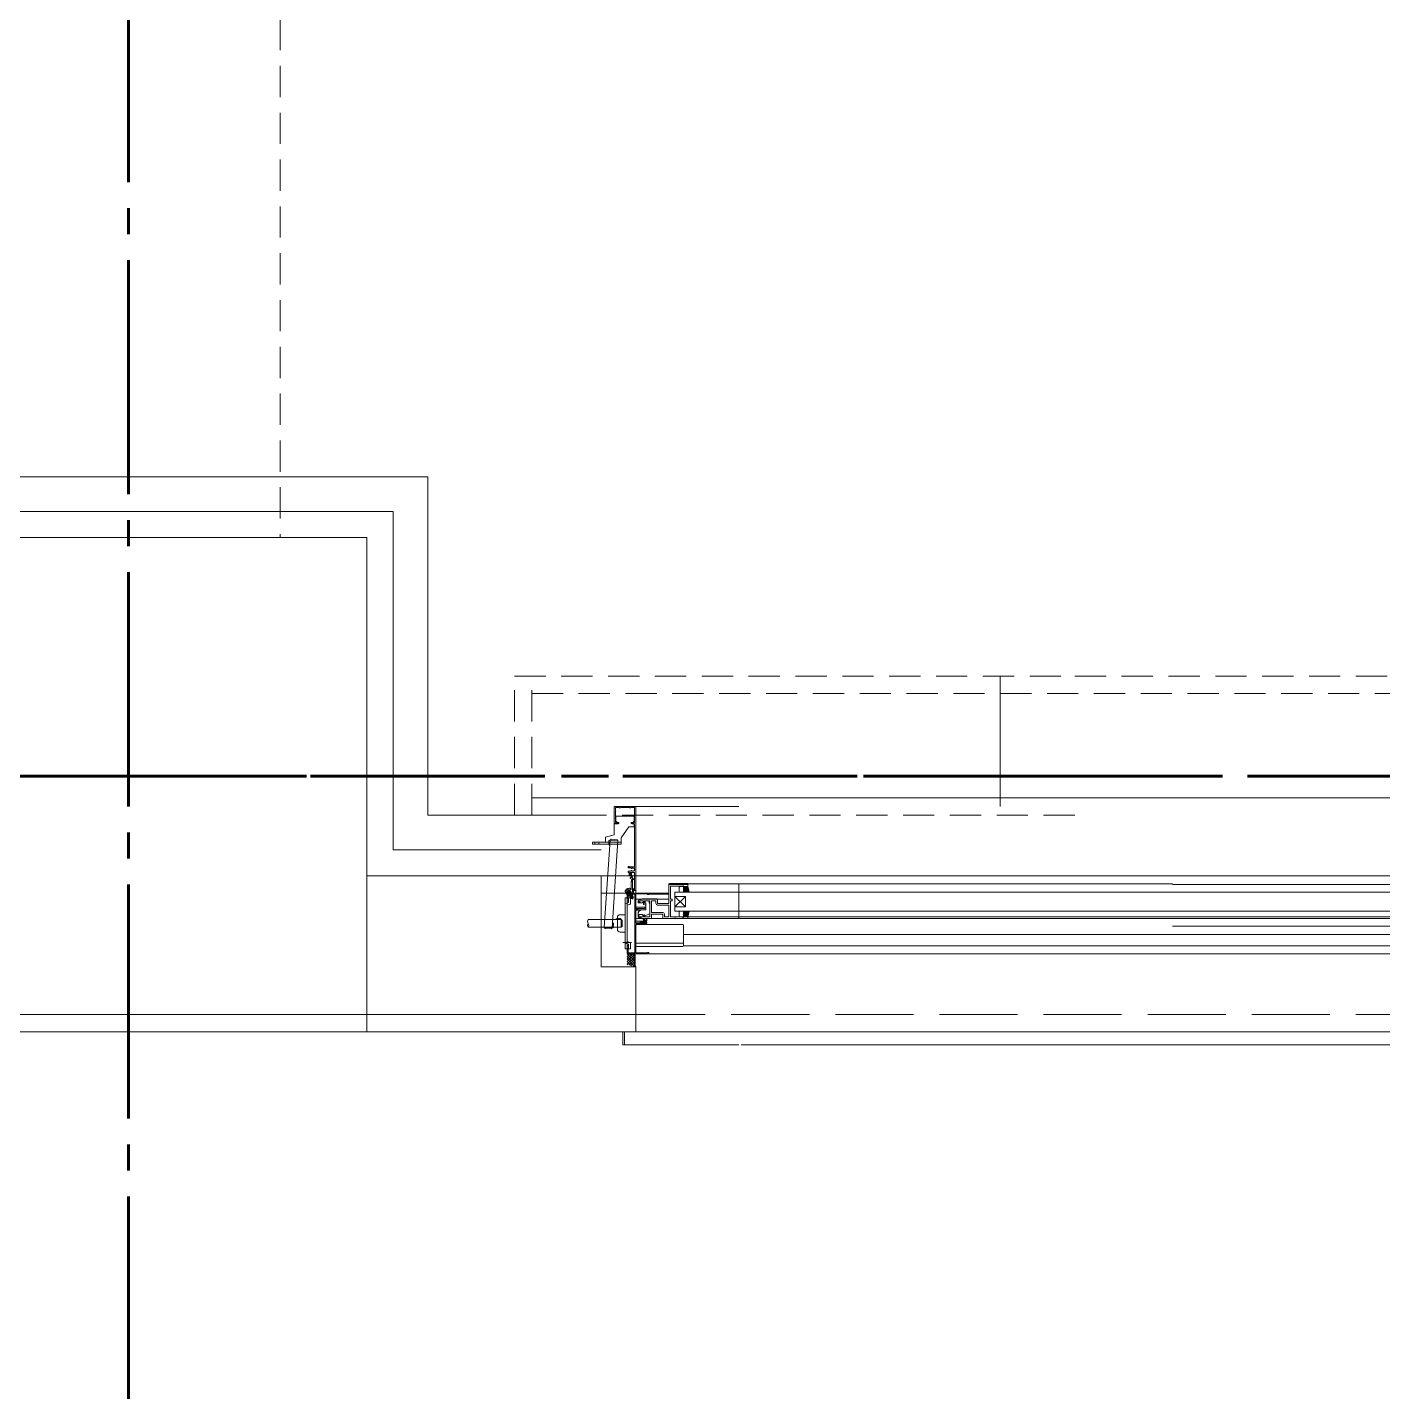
# Model space of a CAD drawing. Units: millimetres at full size, sheet at 1:30. Extents: x -16828 to 149130, y 47892 to 100313.
# Drawn here: x 12068 to 13631, y 50241 to 51814 of the extents above; entities that cross this region are included whole.
import ezdxf

# ---------------------------------------------------------------- set-up
doc = ezdxf.new("R2010")
doc.units = ezdxf.units.MM
doc.header["$LTSCALE"] = 30
for name, pattern in [('CHAIN2', [12, 9, -1, 1, -1]), ('DASHED1', [1.8, 1.2, -0.6]), ('DASHED3', [4, 3, -1]), ('DOUBLE_CHAIN1', [8.8, 5, -1, 0.6, -0.6, 0.6, -1])]:
    doc.linetypes.add(name, pattern=pattern)
for name, color, linetype, lineweight in [('0-0', 7, 'CHAIN2', 15), ('0-1', 7, 'Continuous', 15), ('2-0_通芯', 7, 'DOUBLE_CHAIN1', 15), ('2-1_躯体', 7, 'Continuous', 15), ('2-3_間仕切り', 7, 'Continuous', 15), ('2-A_建具', 7, 'Continuous', 15)]:
    doc.layers.add(name, color=color, linetype=linetype, lineweight=lineweight)

msp = doc.modelspace()

# ---------------------------------------------------------------- linework, layer by layer
at = {"layer": '0-0', "color": 1, "lineweight": 60}
for p, q in [((12184.96, 68105.86), (12184.96, 49250.86)), ((-9565.04, 50950.86), (35684.96, 50950.86))]:
    msp.add_line(p, q, dxfattribs=at)
at = {"layer": '0-1', "linetype": 'DASHED1'}
msp.add_line((12359.96, 55225.86), (12359.96, 51225.86), dxfattribs=at)
at = {"layer": '0-1'}
for p, q in [((11909.96, 51225.86), (12459.96, 51225.86)), ((12459.96, 51225.86), (12459.96, 50655.86)), ((12459.96, 50835.86), (17909.96, 50835.86)), ((-6110.04, 50655.86), (31079.96, 50655.86))]:
    msp.add_line(p, q, dxfattribs=at)
at = {"layer": '0-1', "linetype": 'DASHED3'}
msp.add_line((-1280.04, 50675.86), (21780.96, 50675.86), dxfattribs=at)
at = {"layer": '2-0_通芯', "color": 1, "lineweight": 60}
msp.add_line((-10727.74, 50950.86), (35684.96, 50950.86), dxfattribs=at)
at = {"layer": '2-1_躯体'}
for p, q in [((11909.96, 51225.86), (12459.96, 51225.86)), ((12459.96, 51225.86), (12459.96, 50655.86)), ((12459.96, 50835.86), (12729.96, 50835.86)), ((11599.96, 50655.86), (12769.96, 50655.86))]:
    msp.add_line(p, q, dxfattribs=at)
at = {"layer": '2-1_躯体', "linetype": 'DASHED3'}
msp.add_line((11599.96, 50675.86), (12769.96, 50675.86), dxfattribs=at)
at = {"layer": '2-1_躯体'}
msp.add_lwpolyline([(12729.96, 50835.86), (12729.96, 50730.86), (12769.96, 50730.86), (12769.96, 50655.86)], dxfattribs=at)
at = {"layer": '2-3_間仕切り'}
for p, q in [((12529.96, 50905.86), (12729.96, 50905.86)), ((12489.96, 50865.86), (12729.96, 50865.86))]:
    msp.add_line(p, q, dxfattribs=at)
for points in [[(11839.96, 51295.86), (12529.96, 51295.86), (12529.96, 50905.86)], [(11879.96, 51255.86), (12489.96, 51255.86), (12489.96, 50865.86)]]:
    msp.add_lwpolyline(points, dxfattribs=at)
at = {"layer": '2-A_建具', "linetype": 'DASHED1'}
for p, q in [((12649.96, 50905.86), (12649.96, 51065.86)), ((13275.96, 51065.86), (17093.96, 51065.86)), ((12649.96, 51045.86), (17719.96, 51045.86))]:
    msp.add_line(p, q, dxfattribs=at)
at = {"layer": '2-A_建具'}
for p, q in [((13189.96, 50915.86), (13189.96, 51065.86)), ((12649.96, 50925.86), (17719.96, 50925.86)), ((12744.96, 50882.91), (12744.96, 50915.36)), ((12769.46, 50915.86), (12745.46, 50915.86)), ((12769.96, 50915.86), (12888.46, 50915.86)), ((12744.96, 50895.91), (12749.76, 50895.91)), ((12745.46, 50895.86), (12749.21, 50895.86)), ((12746.96, 50898.81), (12746.96, 50904.41)), ((12746.96, 50904.41), (12767.96, 50904.41)), ((12748.46, 50897.31), (12746.96, 50898.81)), ((12749.76, 50897.31), (12748.46, 50897.31)), ((12766.46, 50897.31), (12765.16, 50897.31)), ((12765.16, 50895.91), (12767.96, 50895.91)), ((12765.71, 50895.86), (12767.96, 50895.86)), ((12767.96, 50898.81), (12766.46, 50897.31)), ((12767.96, 50904.41), (12767.96, 50898.81)), ((12767.96, 50895.91), (12767.96, 50892.41)), ((12768.46, 50895.36), (12768.46, 50846.19)), ((12733.47, 50776.16), (12740.27, 50876.96)), ((12734.96, 50880.23), (12744.96, 50882.91)), ((12734.96, 50880.23), (12734.96, 50874.71)), ((12740.27, 50876.96), (12741.33, 50877.89)), ((12740.27, 50876.96), (12749.25, 50876.36)), ((12742.45, 50775.56), (12749.25, 50876.36)), ((12752.96, 50879.56), (12752.96, 50872.41)), ((12719.96, 50874.71), (12752.96, 50874.71)), ((12719.96, 50872.41), (12719.96, 50874.71)), ((12752.96, 50872.41), (12719.96, 50872.41)), ((12722.61, 50872.41), (12722.61, 50874.71)), ((12727.11, 50872.41), (12727.11, 50874.71)), ((12761.16, 50865.66), (12760.96, 50865.86)), ((12764.76, 50844.11), (12764.9, 50844.11)), ((12764.9, 50841.81), (12764.76, 50841.81)), ((12765.66, 50844.58), (12765.75, 50844.66)), ((12765.75, 50841.26), (12765.66, 50841.35)), ((12766.54, 50844.8), (12766.66, 50844.75)), ((12766.66, 50841.17), (12766.54, 50841.12)), ((12767.31, 50844.55), (12767.46, 50844.54)), ((12767.46, 50841.39), (12767.31, 50841.37)), ((12768.28, 50843.36), (12768.24, 50843.21)), ((12768.24, 50842.71), (12768.28, 50842.56)), ((12807.76, 50815.86), (12729.96, 50815.86)), ((12758.23, 50816.51), (12757.75, 50817.53)), ((12758.23, 50816.51), (12764.29, 50820.01)), ((12761.84, 50817.25), (12759.38, 50821.51)), ((12759.9, 50816.67), (12763.32, 50818.64)), ((12759.9, 50816.67), (12759.94, 50816.59)), ((12763.72, 50817.96), (12759.94, 50816.59)), ((12759.94, 50816.59), (12760.38, 50816.59)), ((12759.96, 50807.36), (12759.96, 50815.86)), ((12760.01, 50816.96), (12760.11, 50816.79)), ((12760.2, 50816.13), (12760.42, 50816.51)), ((12760.2, 50816.13), (12760.29, 50815.98)), ((12764.07, 50817.36), (12760.29, 50815.98)), ((12760.29, 50815.98), (12760.73, 50815.98)), ((12760.38, 50816.59), (12763.5, 50817.58)), ((12760.42, 50816.51), (12760.38, 50816.59)), ((12763.54, 50817.51), (12760.42, 50816.51)), ((12760.55, 50815.53), (12760.77, 50815.91)), ((12760.73, 50815.98), (12763.85, 50816.98)), ((12760.77, 50815.91), (12760.73, 50815.98)), ((12760.9, 50814.92), (12764.68, 50816.29)), ((12760.9, 50814.92), (12761.12, 50815.3)), ((12760.9, 50814.92), (12760.99, 50814.77)), ((12764.77, 50816.14), (12760.99, 50814.77)), ((12760.99, 50814.77), (12761.43, 50814.77)), ((12761.12, 50815.3), (12761.08, 50815.38)), ((12764.24, 50816.29), (12761.12, 50815.3)), ((12761.25, 50814.32), (12765.03, 50815.69)), ((12761.25, 50814.32), (12761.47, 50814.69)), ((12761.25, 50814.32), (12761.34, 50814.16)), ((12765.12, 50815.54), (12761.34, 50814.16)), ((12761.34, 50814.16), (12761.78, 50814.16)), ((12761.43, 50814.77), (12764.55, 50815.76)), ((12761.47, 50814.69), (12761.43, 50814.77)), ((12764.59, 50815.69), (12761.47, 50814.69)), ((12761.6, 50813.71), (12765.38, 50815.08)), ((12761.6, 50813.71), (12761.82, 50814.09)), ((12761.6, 50813.71), (12761.69, 50813.56)), ((12765.47, 50814.93), (12761.69, 50813.56)), ((12761.69, 50813.56), (12762.13, 50813.56)), ((12761.78, 50817.75), (12763.15, 50818.19)), ((12761.78, 50814.16), (12764.9, 50815.16)), ((12761.82, 50814.09), (12761.78, 50814.16)), ((12764.94, 50815.08), (12761.82, 50814.09)), ((12761.95, 50813.1), (12765.73, 50814.48)), ((12761.95, 50813.1), (12762.17, 50813.48)), ((12765.82, 50814.32), (12762.04, 50812.95)), ((12762.13, 50813.56), (12765.25, 50814.55)), ((12762.17, 50813.48), (12762.13, 50813.56)), ((12765.29, 50814.48), (12762.17, 50813.48)), ((12762.94, 50815.35), (12762.34, 50816.39)), ((12762.48, 50812.95), (12765.6, 50813.95)), ((12765.64, 50813.87), (12762.52, 50812.88)), ((12763.01, 50818.69), (12763.11, 50818.52)), ((12763.37, 50818.57), (12763.15, 50818.19)), ((12763.19, 50818.11), (12763.15, 50818.19)), ((12763.41, 50812.9), (12766.08, 50813.87)), ((12763.44, 50814.48), (12766.72, 50808.8)), ((12763.72, 50817.96), (12763.5, 50817.58)), ((12763.54, 50817.51), (12763.5, 50817.58)), ((12766.17, 50813.72), (12763.55, 50812.77)), ((12764.29, 50820.01), (12763.65, 50820.93)), ((12764.07, 50817.36), (12763.85, 50816.98)), ((12763.89, 50816.9), (12763.85, 50816.98)), ((12763.98, 50817.51), (12764.07, 50817.36)), ((12764.42, 50816.75), (12764.2, 50816.37)), ((12764.24, 50816.29), (12764.2, 50816.37)), ((12764.68, 50816.29), (12764.24, 50816.29)), ((12764.77, 50816.14), (12764.55, 50815.76)), ((12764.59, 50815.69), (12764.55, 50815.76)), ((12765.03, 50815.69), (12764.59, 50815.69)), ((12764.68, 50816.29), (12764.77, 50816.14)), ((12765.12, 50815.54), (12764.9, 50815.16)), ((12764.94, 50815.08), (12764.9, 50815.16)), ((12765.38, 50815.08), (12764.94, 50815.08)), ((12765.03, 50815.69), (12765.12, 50815.54)), ((12765.47, 50814.93), (12765.25, 50814.55)), ((12765.29, 50814.48), (12765.25, 50814.55)), ((12765.73, 50814.48), (12765.29, 50814.48)), ((12765.38, 50815.08), (12765.47, 50814.93)), ((12765.82, 50814.32), (12765.6, 50813.95)), ((12765.64, 50813.87), (12765.6, 50813.95)), ((12766.08, 50813.87), (12765.64, 50813.87)), ((12765.73, 50814.48), (12765.82, 50814.32)), ((12766.17, 50813.72), (12765.95, 50813.34)), ((12766.08, 50813.87), (12766.17, 50813.72)), ((12768.76, 50814.66), (12768.76, 50747.06)), ((12769.96, 50818.26), (12768.96, 50819.26)), ((12769.96, 50814.86), (12783.16, 50814.86)), ((12784.96, 50814.46), (12807.76, 50814.46)), ((13388.71, 50826.36), (12807.76, 50826.36)), ((12807.76, 50825.86), (12830.26, 50825.86)), ((12829.26, 50826.86), (12808.76, 50826.86)), ((13962.46, 50817.06), (12814.96, 50817.06)), ((12814.96, 50817.06), (12814.96, 50795.06)), ((12819.96, 50818.06), (12819.96, 50822.56)), ((12820.96, 50823.56), (12823.96, 50823.56)), ((12823.96, 50817.06), (12820.96, 50817.06)), ((12824.96, 50817.06), (12824.96, 50824.26)), ((12824.96, 50819.45), (12829.07, 50823.56)), ((12824.96, 50820.86), (12827.66, 50823.56)), ((12824.96, 50822.27), (12826.25, 50823.56)), ((12824.96, 50823.56), (12829.96, 50823.56)), ((12824.96, 50818.03), (12830.06, 50823.13)), ((12824.96, 50822.56), (12824.96, 50818.06)), ((12824.96, 50822.37), (12830.27, 50817.06)), ((12824.96, 50820.96), (12828.86, 50817.06)), ((12824.96, 50819.55), (12827.45, 50817.06)), ((12824.96, 50818.13), (12826.03, 50817.06)), ((12825.19, 50823.56), (12831.39, 50817.36)), ((12825.4, 50817.06), (12830.32, 50821.98)), ((12826.6, 50823.56), (12830.97, 50819.2)), ((12826.82, 50817.06), (12830.59, 50820.83)), ((12828.02, 50823.56), (12830.54, 50821.03)), ((12828.23, 50817.06), (12830.85, 50819.68)), ((12829.43, 50823.56), (12830.12, 50822.87)), ((12829.65, 50817.06), (12831.12, 50818.53)), ((12829.96, 50823.56), (12831.46, 50817.06)), ((12830.26, 50825.56), (12830.26, 50825.86)), ((12831.06, 50817.06), (12831.38, 50817.39)), ((12888.56, 50786.66), (12888.56, 50826.36)), ((13947.46, 50825.56), (13388.71, 50825.56)), ((12757.66, 50810.36), (12757.66, 50751.36)), ((12759.96, 50810.36), (12757.66, 50810.36)), ((12760.03, 50804.25), (12757.73, 50803.32)), ((12759.96, 50810.36), (12759.96, 50751.36)), ((12761.53, 50804.86), (12760.03, 50804.25)), ((12763.21, 50803.06), (12760.03, 50801.77)), ((12761.53, 50810.36), (12761.53, 50804.86)), ((12763.83, 50810.36), (12761.53, 50810.36)), ((12761.95, 50813.1), (12762.04, 50812.95)), ((12762.04, 50812.95), (12762.48, 50812.95)), ((12762.3, 50812.5), (12762.52, 50812.88)), ((12762.3, 50812.5), (12762.9, 50812.72)), ((12762.3, 50812.5), (12762.39, 50812.35)), ((12762.99, 50812.56), (12762.39, 50812.35)), ((12762.52, 50812.88), (12762.48, 50812.95)), ((12763.22, 50811.66), (12762.83, 50812.35)), ((12763.18, 50811.63), (12763.44, 50811.78)), ((12765.51, 50810.91), (12763.31, 50812.99)), ((12763.7, 50812.62), (12765.95, 50813.34)), ((12763.83, 50803.98), (12763.83, 50810.36)), ((12764.15, 50812.19), (12766.04, 50813.28)), ((12764.32, 50809.65), (12766.13, 50809.53)), ((12764.49, 50809.97), (12765.95, 50809.84)), ((12765.51, 50810.91), (12766.39, 50809.68)), ((12765.92, 50811.6), (12767.14, 50811.37)), ((12765.99, 50813.26), (12765.95, 50813.34)), ((12765.95, 50809.84), (12766.13, 50809.53)), ((12766.04, 50813.28), (12767.18, 50811.3)), ((12766.13, 50809.53), (12766.39, 50809.68)), ((12767.18, 50811.3), (12766.39, 50809.68)), ((12807.96, 50808.96), (12769.96, 50808.96)), ((12781.46, 50799.46), (12769.96, 50799.46)), ((12772.46, 50804.66), (12781.46, 50804.66)), ((12777.39, 50808.94), (12773.17, 50807.67)), ((12778.86, 50804.06), (12778.86, 50803.01)), ((12780.09, 50804.36), (12779.16, 50804.36)), ((12779.19, 50802.54), (12781.19, 50801.81)), ((12780.39, 50806.36), (12780.39, 50804.66)), ((12781.56, 50806.36), (12780.39, 50806.36)), ((12781.46, 50796.41), (12781.46, 50804.66)), ((12781.56, 50807.03), (12781.56, 50806.36)), ((12785.36, 50804.36), (12785.36, 50807.03)), ((12785.36, 50804.36), (12785.96, 50804.36)), ((12807.96, 50802.03), (12795.03, 50802.03)), ((12814.96, 50812.06), (12826.96, 50812.06)), ((12826.96, 50800.06), (12814.96, 50812.06)), ((12826.96, 50812.06), (12814.96, 50800.06)), ((12826.96, 50800.06), (12814.96, 50800.06)), ((12826.96, 50800.06), (12826.96, 50812.06)), ((12714.96, 50785.36), (12753.16, 50785.36)), ((12748.66, 50787.86), (12748.66, 50773.86)), ((12757.66, 50790.86), (12751.66, 50790.86)), ((12753.16, 50785.36), (12754.16, 50784.36)), ((12753.16, 50785.36), (12753.16, 50776.36)), ((12769.96, 50796.06), (12775.08, 50796.06)), ((12769.96, 50786.56), (13388.71, 50786.56)), ((12772.46, 50792.46), (12772.46, 50788.8)), ((12773.17, 50787.85), (12777.39, 50786.58)), ((12781.24, 50796.46), (12775.86, 50796.41)), ((12776.26, 50782.06), (12776.26, 50781.56)), ((12776.28, 50782.16), (12776.46, 50782.35)), ((12777.96, 50782.36), (12776.56, 50782.36)), ((12776.73, 50781.26), (12777.83, 50782.36)), ((12778.77, 50789.75), (12777.46, 50790.36)), ((12779.96, 50784.76), (12778.14, 50786.16)), ((12778.26, 50782.79), (12780.23, 50784.76)), ((12778.26, 50782.66), (12778.26, 50783.76)), ((12778.27, 50781.46), (12779.86, 50783.05)), ((12780.56, 50784.76), (12778.34, 50786.44)), ((12778.42, 50784.3), (12778.72, 50784.61)), ((12779.26, 50784.76), (12782.46, 50784.76)), ((12779.45, 50781.29), (12780.52, 50782.36)), ((12779.86, 50782.82), (12779.86, 50783.46)), ((12780.16, 50783.76), (12782.16, 50783.76)), ((12780.66, 50782.36), (12780.32, 50782.36)), ((12780.33, 50789.72), (12784.97, 50791.39)), ((12780.57, 50783.76), (12781.57, 50784.76)), ((12781.92, 50783.76), (12782.46, 50784.3)), ((12782.16, 50785.89), (12781.96, 50784.76)), ((12782.46, 50784.06), (12782.46, 50786.06)), ((12782.46, 50781.26), (12782.46, 50782.56)), ((12815, 50788.49), (12814.92, 50788.49)), ((13962.46, 50795.06), (12814.96, 50795.06)), ((12819.96, 50794.06), (12819.96, 50789.56)), ((12823.96, 50795.06), (12820.96, 50795.06)), ((12820.96, 50788.56), (12823.96, 50788.56)), ((12824.96, 50789.75), (12830.27, 50795.06)), ((12824.96, 50791.16), (12828.86, 50795.06)), ((12824.96, 50792.58), (12827.45, 50795.06)), ((12824.96, 50795.06), (12824.96, 50787.86)), ((12824.96, 50793.99), (12826.03, 50795.06)), ((12824.96, 50794.09), (12830.06, 50788.99)), ((12824.96, 50789.56), (12824.96, 50794.06)), ((12824.96, 50792.68), (12829.07, 50788.56)), ((12824.96, 50791.26), (12827.66, 50788.56)), ((12824.96, 50789.85), (12826.25, 50788.56)), ((13952.46, 50788.56), (12824.96, 50788.56)), ((12825.19, 50788.56), (12831.39, 50794.76)), ((12825.4, 50795.06), (12830.32, 50790.14)), ((12826.6, 50788.56), (12830.97, 50792.93)), ((12826.82, 50795.06), (12830.59, 50791.29)), ((12828.02, 50788.56), (12830.54, 50791.09)), ((12828.23, 50795.06), (12830.85, 50792.44)), ((12829.43, 50788.56), (12830.12, 50789.25)), ((12829.65, 50795.06), (12831.12, 50793.59)), ((12829.96, 50788.56), (12831.46, 50795.06)), ((12829.96, 50786.46), (12829.96, 50788.06)), ((12829.96, 50786.66), (13388.71, 50786.66)), ((12831.06, 50795.06), (12831.38, 50794.74)), ((13947.76, 50786.56), (13388.71, 50786.56)), ((12714.96, 50776.36), (12753.16, 50776.36)), ((12742.45, 50775.56), (12733.47, 50776.16)), ((12742.45, 50775.56), (12741.38, 50774.63)), ((12757.66, 50770.86), (12751.66, 50770.86)), ((12769.96, 50780.26), (12781.46, 50780.26)), ((12770.96, 50779.66), (12823.96, 50779.66)), ((12777.26, 50781.46), (12779.36, 50781.46)), ((12780.37, 50781.35), (12780.87, 50781.85)), ((12824.96, 50755.16), (12824.96, 50778.66)), ((13947.46, 50768.06), (12824.96, 50768.06)), ((13947.46, 50777.56), (13388.71, 50777.56)), ((12754.96, 50758.86), (12764.96, 50758.86)), ((12759.96, 50751.36), (12757.66, 50751.36)), ((12759.96, 50746.36), (12759.96, 50754.36)), ((12763.21, 50758.67), (12760.04, 50759.95)), ((12761.54, 50751.36), (12761.54, 50756.86)), ((12763.84, 50751.36), (12761.54, 50751.36)), ((12763.84, 50757.74), (12763.84, 50751.36)), ((12769.96, 50758.2), (12824.96, 50758.2)), ((12770.96, 50754.16), (12823.96, 50754.16)), ((12759.96, 50736.86), (12768.96, 50745.86)), ((12759.96, 50739.86), (12765.96, 50745.86)), ((12759.96, 50742.86), (12762.96, 50745.86)), ((12759.96, 50745.86), (12768.96, 50736.86)), ((12759.96, 50733.86), (12768.96, 50742.86)), ((12759.96, 50742.86), (12768.96, 50733.86)), ((12759.96, 50739.86), (12768.96, 50730.86)), ((12759.96, 50736.86), (12764.81, 50732.01)), ((13965.26, 50745.86), (12760.46, 50745.86)), ((12761.92, 50732.82), (12768.96, 50739.86)), ((12762.96, 50745.86), (12768.96, 50739.86)), ((12764.26, 50732.17), (12768.96, 50736.86)), ((12765.96, 50745.86), (12768.96, 50742.86)), ((12759.96, 50733.86), (12760.65, 50733.17)), ((12766.61, 50731.51), (12768.96, 50733.86)), ((12754.96, 50655.86), (12754.96, 50640.86)), ((12888.46, 50640.86), (12754.96, 50640.86)), ((12756.96, 50655.86), (12756.96, 50640.86)), ((17478.46, 50640.86), (12891.46, 50640.86))]:
    msp.add_line(p, q, dxfattribs=at)
at = {"layer": '2-A_建具', "linetype": 'DASHED1'}
msp.add_lwpolyline([(13275.96, 50905.86), (12629.96, 50905.86), (12629.96, 51065.86), (13275.96, 51065.86)], dxfattribs=at)
at = {"layer": '2-A_建具'}
for points in [[(12746.53, 50911.5), (12746.46, 50911.69), (12746.46, 50913.86)], [(12746.53, 50901.5), (12746.46, 50901.69), (12746.46, 50910.03), (12746.53, 50910.22)], [(12746.96, 50914.36), (12750.63, 50914.36), (12750.82, 50914.29)], [(12752.1, 50914.29), (12752.29, 50914.36), (12762.63, 50914.36), (12762.82, 50914.29)], [(12764.1, 50914.29), (12764.29, 50914.36), (12767.96, 50914.36)], [(12768.46, 50913.86), (12768.46, 50911.69), (12768.39, 50911.5)], [(12768.39, 50910.22), (12768.46, 50910.03), (12768.46, 50901.69), (12768.39, 50901.5)], [(12769.96, 50798.16), (12769.96, 50915.36), (12769.46, 50915.86)], [(12746.46, 50897.56), (12746.46, 50900.03), (12746.53, 50900.22)], [(12748.68, 50897.15), (12748.47, 50897.06), (12746.96, 50897.06)], [(12767.96, 50892.41), (12761.96, 50892.41), (12752.96, 50879.56)], [(12767.96, 50897.06), (12766.44, 50897.06), (12766.23, 50897.15)], [(12768.39, 50900.22), (12768.46, 50900.03), (12768.46, 50897.56)], [(12741.33, 50877.89), (12748.32, 50877.42), (12749.25, 50876.36)], [(12766.46, 50846.16), (12762.38, 50846.16), (12761.86, 50846.46), (12761.16, 50846.46), (12761.16, 50844.86), (12764.06, 50844.86), (12764.36, 50844.54)], [(12764.86, 50831.56), (12764.86, 50829.16), (12764.56, 50828.86), (12764.56, 50820.16), (12761.65, 50818.48), (12761.55, 50818.29), (12761.08, 50818.01), (12760.86, 50818.02), (12758.05, 50816.4), (12759.17, 50814.46), (12759.96, 50814.46)], [(12764.36, 50841.38), (12764.06, 50841.06), (12761.16, 50841.06), (12761.16, 50839.46), (12762.16, 50839.46), (12762.16, 50836.46), (12763.56, 50836.46), (12763.56, 50836.96), (12763.16, 50837.53), (12763.16, 50839.76), (12768.46, 50839.76), (12768.46, 50832.36), (12766.56, 50832.36)], [(12764.13, 50839.31), (12763, 50837.37), (12763.8, 50837.15), (12764.71, 50833.76), (12763.66, 50833.76)], [(12766.06, 50826.32), (12766.06, 50833.37), (12765.06, 50837.11), (12765.06, 50839.06)], [(12766.56, 50831.36), (12768.46, 50831.36), (12768.46, 50818.26)], [(12758.3, 50819.28), (12759.99, 50818.16), (12761.29, 50818.21)], [(12760.2, 50816.13), (12763.98, 50817.51), (12763.54, 50817.51)], [(12760.32, 50816.91), (12763.63, 50818.11), (12763.72, 50817.96)], [(12768.76, 50814.66), (12760.86, 50814.66), (12760.86, 50808.86), (12761.56, 50808.86), (12761.56, 50807.9), (12760.96, 50806.86), (12760.46, 50806.86)], [(12760.55, 50815.53), (12764.33, 50816.9), (12764.42, 50816.75), (12760.64, 50815.38)], [(12760.55, 50815.53), (12760.64, 50815.38), (12761.08, 50815.38), (12764.2, 50816.37)], [(12764.33, 50816.9), (12763.89, 50816.9), (12760.77, 50815.91)], [(12761.85, 50821.33), (12761.98, 50819.31), (12761.29, 50818.21)], [(12763.63, 50818.11), (12763.19, 50818.11), (12761.44, 50817.55)], [(12762.11, 50815.86), (12764.58, 50817.29), (12765.41, 50815.86)], [(12763.32, 50818.64), (12763.37, 50818.57), (12762.9, 50818.4)], [(12767.47, 50818.65), (12767.19, 50817.06), (12766.06, 50817.06), (12766.06, 50825.4), (12765.94, 50825.59), (12765.94, 50826.14), (12766.06, 50826.32)], [(12768.46, 50820.36), (12766.29, 50820.36), (12766.06, 50817.8)], [(12767.05, 50817.67), (12767.33, 50819.26), (12768.46, 50819.26)], [(12783.76, 50814.26), (12784.96, 50814.26), (12784.96, 50815.86)], [(12807.96, 50825.06), (12807.96, 50803.96), (12794.96, 50803.96), (12794.96, 50808.46)], [(12807.76, 50826.36), (12807.76, 50809.55), (12807.96, 50809.55)], [(12829.96, 50824.06), (12829.96, 50825.56), (12808.46, 50825.56)], [(12811.16, 50806.86), (12811.96, 50806.86), (12811.96, 50808.96), (12809.96, 50808.96), (12809.96, 50823.63), (12822.23, 50823.63), (12823.96, 50824.26), (12824.96, 50824.26)], [(12762.39, 50812.35), (12762.83, 50812.35), (12763.07, 50812.42)], [(12765.95, 50809.84), (12762.91, 50812.69), (12764.49, 50809.97)], [(12763.18, 50811.63), (12764.32, 50809.65), (12764.49, 50809.97)], [(12765.56, 50810.81), (12765.92, 50811.6), (12765.34, 50812.88)], [(12780.26, 50799.46), (12780.26, 50798.16), (12769.96, 50798.16)], [(12807.96, 50808.86), (12794.46, 50808.86), (12794.46, 50809.06), (12777.53, 50809.06), (12777.53, 50808.96), (12773.17, 50807.67), (12772.66, 50807.31), (12772.46, 50806.72)], [(12772.46, 50806.72), (12772.46, 50804.66), (12774.76, 50804.66), (12774.76, 50805.46), (12773.66, 50805.46), (12773.66, 50806.67), (12774.85, 50807.03), (12778.86, 50807.03), (12778.86, 50805.46), (12777.76, 50805.46), (12777.76, 50804.66), (12780.06, 50804.66), (12780.06, 50807.03), (12785.96, 50807.03), (12785.96, 50788.49), (12780.06, 50788.49), (12780.06, 50790.86), (12779.06, 50790.86), (12779.06, 50788.49), (12774.85, 50788.49), (12773.46, 50788.91), (12773.46, 50790.36)], [(12793.03, 50804.03), (12793.03, 50807.03), (12787.89, 50807.03), (12787.89, 50793.49), (12800.89, 50793.49)], [(12802.89, 50791.49), (12802.89, 50788.49), (12807.96, 50788.49), (12807.96, 50802.03)], [(12814, 50788.49), (12809.96, 50788.49), (12809.96, 50807.03), (12810.83, 50807.03)], [(12754.16, 50784.36), (12754.16, 50777.36), (12753.16, 50776.36)], [(12774.86, 50782.56), (12774.86, 50781.46), (12769.96, 50781.46), (12769.96, 50796.76), (12772.27, 50796.76)], [(12781.46, 50783.56), (12780.16, 50783.56), (12780.16, 50782.76), (12781.26, 50782.76), (12781.26, 50781.26), (12776.06, 50781.26), (12776.06, 50782.76), (12777.16, 50782.76), (12777.16, 50783.56), (12769.96, 50783.56)], [(12781.46, 50796.41), (12775.86, 50796.41), (12775.22, 50796.18), (12773.53, 50794.76), (12772.46, 50792.46)], [(12772.46, 50791.16), (12777.46, 50791.16), (12777.46, 50790.36)], [(12772.46, 50788.8), (12777.53, 50786.66), (12777.53, 50786.46), (12787.46, 50786.46), (12787.46, 50786.66), (12801.46, 50786.66), (12801.46, 50786.46), (12829.96, 50786.46)], [(12772.66, 50796.46), (12776.96, 50796.46), (12781, 50796.81)], [(12787.96, 50787.06), (12787.96, 50791.56), (12800.96, 50791.56), (12800.96, 50787.06)], [(12824.96, 50787.86), (12823.96, 50787.86), (12822.23, 50788.49), (12815.92, 50788.49)], [(12741.38, 50774.63), (12734.4, 50775.1), (12733.47, 50776.16)], [(12783.16, 50746.86), (12769.96, 50746.86), (12769.96, 50778.66)], [(12761.54, 50756.86), (12760.04, 50757.47), (12757.74, 50758.4)], [(12760.46, 50754.86), (12760.96, 50754.86), (12761.56, 50753.82), (12761.56, 50752.86), (12760.86, 50752.86), (12760.86, 50747.06), (12768.76, 50747.06)], [(12824.96, 50755.16), (13965.46, 50755.16), (13965.46, 50739.06)], [(12768.96, 50744.86), (12768.96, 50731.86), (12769.96, 50730.86)], [(12784.96, 50745.86), (12784.96, 50747.46), (12783.76, 50747.46)]]:
    msp.add_lwpolyline(points, dxfattribs=at)
for centre, radius, start, end in [((12745.46, 50915.36), 0.5, 90.00001, 179.99999), ((12746.96, 50913.86), 0.5, 90.00001, 179.99999), ((12745.76, 50910.86), 1, 320.28486, 39.71514), ((12751.46, 50915.06), 1, 230.28486, 309.71514), ((12763.46, 50915.06), 1, 230.28486, 309.71514), ((12767.96, 50913.86), 0.5, 0.00001, 89.99999), ((12769.16, 50910.86), 1, 140.28486, 219.71514), ((12745.46, 50896.36), 0.5, 180.00001, 269.99999), ((12746.96, 50897.56), 0.5, 180.00001, 269.99999), ((12745.76, 50900.86), 1, 320.28486, 39.71514), ((12749.21, 50896.61), 0.75, 270.00002, 134.41533), ((12749.76, 50896.61), 0.7, 270, 90), ((12765.16, 50896.61), 0.7, 90, 270), ((12765.71, 50896.61), 0.75, 45.58467, 269.99998), ((12767.96, 50897.56), 0.5, 270.00001, 359.99999), ((12767.96, 50895.36), 0.5, 0.00001, 89.99999), ((12769.16, 50900.86), 1, 140.28486, 219.71514), ((12740.17, 50875.47), 1.5, 86.14066, 266.14066), ((12739.97, 50872.47), 1.5, 146.14066, 266.14066), ((12740.07, 50873.97), 1.5, 146.14066, 266.14066), ((12766.2, 50844.44), 0.5, 46.86987, 153.13005), ((12766.46, 50842.96), 3.2, 63.61222, 90.00002), ((12768.06, 50846.19), 0.4, 243.61216, 359.99994), ((12763.66, 50833.26), 0.5, 89.99999, 270.00001), ((12763.66, 50831.56), 1.2, 0.00001, 89.99999), ((12764.56, 50839.06), 0.5, 0, 150.00001), ((12764.76, 50844.51), 0.4, 175.90396, 270.00001), ((12764.76, 50841.41), 0.4, 89.99999, 184.09604), ((12764.9, 50844.51), 0.4, 270.00007, 315.20724), ((12764.9, 50841.41), 0.4, 44.79276, 89.99993), ((12766.46, 50842.96), 1.8, 116.26017, 135.20714), ((12766.46, 50842.96), 1.8, 224.79286, 243.73983), ((12766.2, 50841.48), 0.5, 206.86995, 313.13013), ((12766.56, 50831.86), 0.5, 89.99999, 270.00001), ((12766.46, 50842.96), 1.8, 61.96927, 83.73983), ((12766.46, 50842.96), 1.8, 276.26017, 298.03073), ((12767.69, 50843.82), 0.75, 322.29964, 107.7004), ((12767.69, 50842.1), 0.75, 252.2996, 37.70036), ((12766.46, 50842.96), 1.8, 351.96925, 8.03075), ((12758.93, 50818.08), 1.3, 135.88085, 205), ((12764.46, 50812.72), 9, 104.11915, 135.88085), ((12759.58, 50816.71), 0.5, 30, 120), ((12760.46, 50815.36), 0.5, 90, 180), ((12762.58, 50820.19), 1.3, 35, 104.11915), ((12763.44, 50818.94), 0.5, 120, 210), ((12766.56, 50817.76), 0.5, 175, 349.99999), ((12767.96, 50820.96), 0.5, 360, 170.00001), ((12783.16, 50814.56), 0.3, 0, 90), ((12783.76, 50814.56), 0.3, 180, 270), ((12808.76, 50825.86), 1, 90, 180), ((12808.46, 50825.06), 0.5, 90, 180), ((12820.96, 50822.56), 1, 89.9999, 179.9999), ((12820.96, 50818.06), 1, 179.9999, 269.9999), ((12823.96, 50822.56), 1, 359.9999, 89.9999), ((12823.96, 50818.06), 1, 269.9999, 359.9999), ((12829.26, 50825.86), 1, 0, 90), ((12829.46, 50824.06), 0.5, 270, 0), ((12760.46, 50807.36), 0.5, 180, 270), ((12763.13, 50812.82), 0.248, 42.80904, 210), ((12762.83, 50803.98), 1, 292.00335, 0), ((12773.46, 50806.72), 1, 106.69924, 180), ((12777.53, 50808.46), 0.5, 90, 106.69924), ((12779.16, 50804.06), 0.3, 90, 180), ((12779.36, 50803.01), 0.5, 180, 250), ((12780.09, 50804.66), 0.3, 270, 359.99999), ((12780.96, 50801.36), 0.5, 0, 70), ((12795.03, 50804.03), 2, 180, 270), ((12794.46, 50808.46), 0.5, 0, 90), ((12810.83, 50806.83), 0.2, 35.09963, 90), ((12811.16, 50807.06), 0.2, 215.09963, 270), ((12718.27, 50783.11), 4, 145.77113, 214.22887), ((12748.66, 50785.36), 1.5, 60, 180), ((12751.66, 50787.86), 3, 90.00155, 180.00122), ((12750.16, 50785.36), 1.5, 60, 180), ((12751.66, 50785.36), 1.5, 0, 180), ((12772.27, 50796.56), 0.2, 14.47751, 90), ((12775.46, 50792.46), 3, 130, 180), ((12772.96, 50790.36), 0.5, 0, 180), ((12773.46, 50788.8), 1, 180, 253.30076), ((12772.66, 50796.66), 0.2, 194.47751, 270), ((12775.86, 50782.56), 1, 90, 180), ((12775.87, 50795.41), 1, 90.5, 130), ((12776.56, 50782.06), 0.3, 90, 180), ((12777.53, 50787.06), 0.5, 253.30076, 270), ((12778.16, 50786.36), 0.2, 24.41711, 264.41711), ((12777.96, 50782.66), 0.3, 270, 0), ((12779.26, 50783.76), 1, 90, 180), ((12779.19, 50790.66), 1, 245, 262.59308), ((12779.86, 50782.36), 0.25, 123.05573, 326.94427), ((12779.56, 50782.82), 0.3, 303.05573, 0), ((12780.16, 50783.46), 0.3, 90, 180), ((12779.99, 50790.66), 1, 273.88684, 289.85326), ((12780.32, 50782.06), 0.3, 90, 146.94427), ((12780.66, 50782.06), 0.3, 315, 90), ((12780.96, 50797.31), 0.5, 275, 0), ((12781.16, 50796.76), 0.3, 270.5, 359.99999), ((12781.46, 50782.56), 1, 0, 90), ((12782.26, 50786.06), 0.2, 0.00001, 240), ((12782.16, 50784.06), 0.3, 270, 0), ((12784.46, 50792.81), 1.5, 289.85326, 359.99999), ((12787.46, 50787.06), 0.5, 270, 0), ((12800.89, 50791.49), 2, 0, 90), ((12801.46, 50787.06), 0.5, 180, 270), ((12814, 50788.29), 0.2, 23.57818, 90), ((12814.46, 50788.49), 0.3, 203.57818, 336.42182), ((12814.92, 50788.29), 0.2, 90, 156.42182), ((12815, 50788.29), 0.2, 23.57818, 90), ((12815.46, 50788.49), 0.3, 203.57818, 336.42182), ((12815.92, 50788.29), 0.2, 90, 156.42182), ((12820.96, 50794.06), 1, 90.0001, 180.0001), ((12820.96, 50789.56), 1, 180.0001, 270.0001), ((12823.96, 50794.06), 1, 0.0001, 90.0001), ((12823.96, 50789.56), 1, 270.0001, 0.0001), ((12829.46, 50788.06), 0.5, 0, 90), ((12718.27, 50778.61), 4, 145.77113, 214.22887), ((12711.65, 50778.61), 4, 325.77113, 34.22887), ((12742.55, 50777.05), 1.5, 266.14066, 86.14066), ((12742.65, 50778.55), 1.5, 326.14066, 86.14066), ((12742.75, 50780.05), 1.5, 326.14066, 86.14066), ((12751.66, 50773.86), 3, 180.00122, 270.00127), ((12770.96, 50778.66), 1, 90, 180), ((12776.56, 50781.56), 0.3, 180, 270), ((12777.06, 50781.46), 0.2, 270, 0), ((12779.56, 50781.46), 0.2, 180, 270), ((12780.16, 50781.56), 0.3, 270, 315), ((12781.46, 50781.26), 1, 270, 0), ((12823.96, 50778.66), 1, 0, 90), ((12760.46, 50754.36), 0.5, 90, 180), ((12762.84, 50757.74), 1, 0, 68.00217), ((12770.96, 50755.16), 1, 180, 270), ((12823.96, 50755.16), 1, 270, 359.99999), ((12760.46, 50746.36), 0.5, 180, 270), ((12783.16, 50747.16), 0.3, 270, 0), ((12783.76, 50747.16), 0.3, 90, 180)]:
    msp.add_arc(centre, radius, start, end, dxfattribs=at)

doc.saveas('drawing.dxf')
